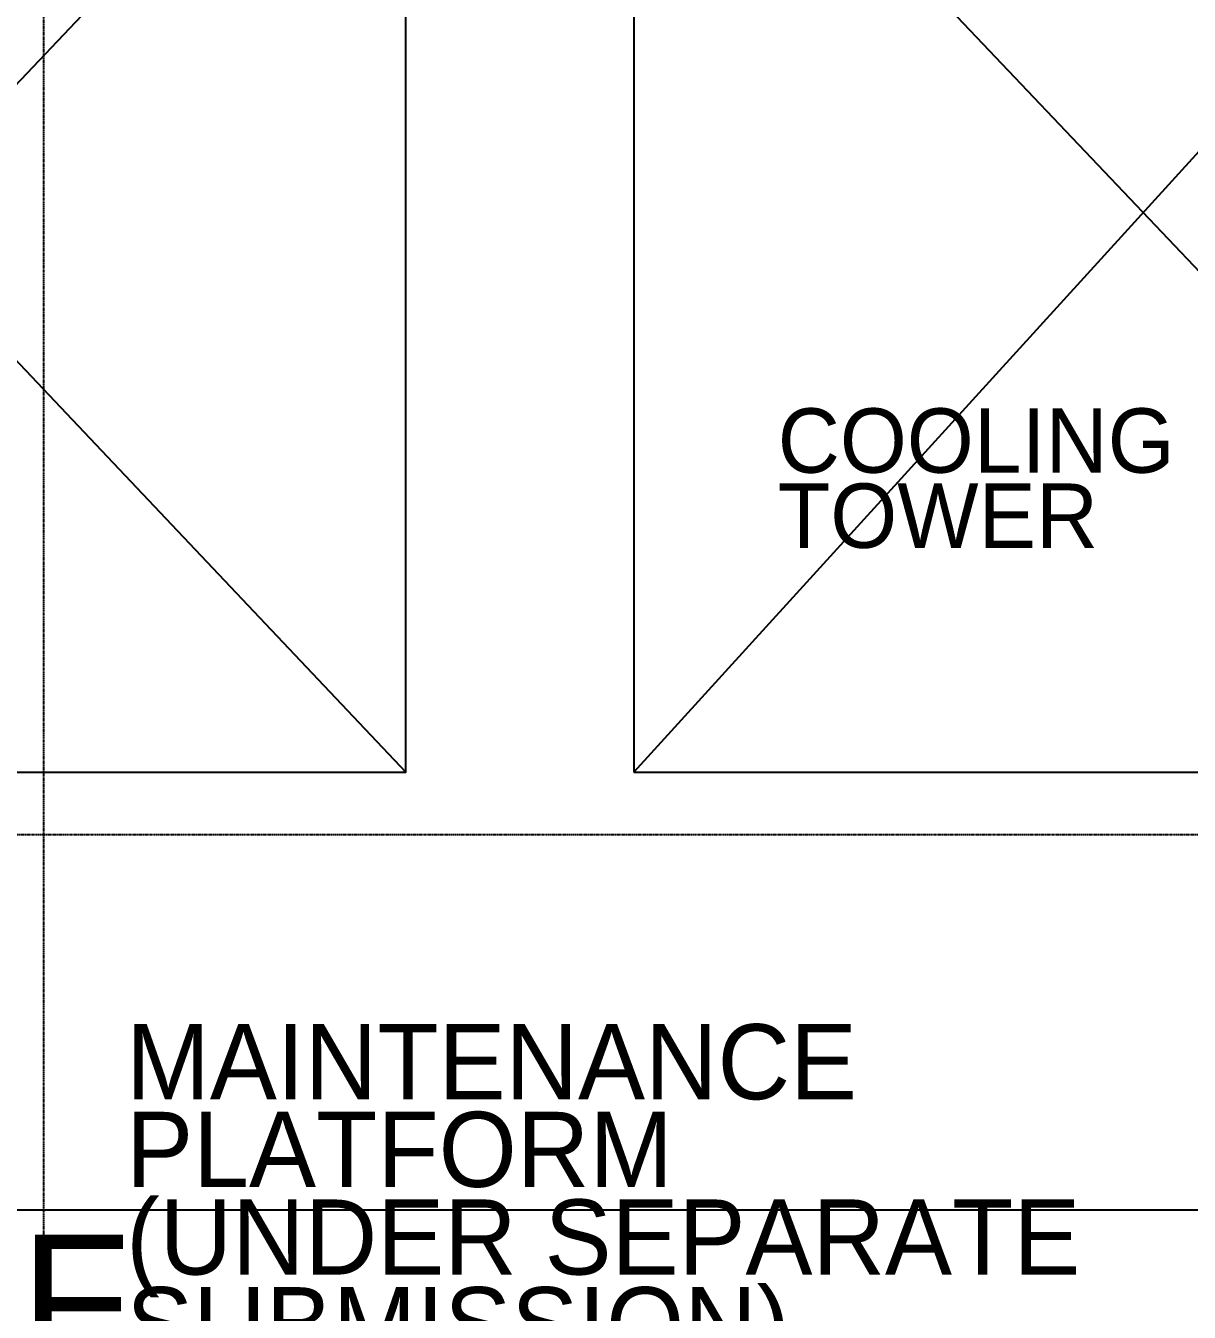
# Model space of a CAD drawing. Header units: millimetres. Extents: x 464 to 50148, y 310 to 56051.
# Drawn here: x 29175 to 34599, y 31193 to 37188 of the extents above; entities that cross this region are included whole.
import ezdxf

# ---------------------------------------------------------------- set-up
doc = ezdxf.new("R2010")
doc.units = ezdxf.units.MM
doc.linetypes.add('DASHDOT', pattern=[1, 0.5, -0.25, 0, -0.25])
for name, color, linetype in [('COL-10 Rev j', 8, 'Continuous'), ('DLN020__', 8, 'DASHDOT'), ('DLN040__', 8, 'Continuous'), ('DLN041__', 8, 'Continuous'), ('DLN280__', 8, 'Continuous')]:
    doc.layers.add(name, color=color, linetype=linetype)
doc.styles.add('SWIS721LT750', font='swissl.ttf')

msp = doc.modelspace()

# ---------------------------------------------------------------- linework, layer by layer
at = {"layer": 'COL-10 Rev j'}
msp.add_line((35484.5, 31669.5), (20434.5, 31669.5), dxfattribs=at)
at = {"layer": 'DLN020__'}
for p, q in [((29259.5, 6669.5), (29259.5, 51919.5)), ((1759.5, 33419.5), (45509.5, 33419.5))]:
    msp.add_line(p, q, dxfattribs=at)
at = {"layer": 'DLN280__'}
for p, q in [((26097.5, 38833.2), (30947.5, 33709.5)), ((30947.5, 38833.2), (26097.5, 33709.5)), ((32009.5, 38819.5), (36859.5, 33709.5)), ((36659.5, 38819.5), (32009.5, 33709.5))]:
    msp.add_line(p, q, dxfattribs=at)
for points in [[(26097.5, 33709.5), (30947.5, 33709.5), (30947.5, 38833.2), (26097.5, 38833.2)], [(32009.5, 33709.5), (36859.5, 33709.5), (36859.5, 38819.5), (32009.5, 38819.5)]]:
    msp.add_lwpolyline(points, close=True, dxfattribs=at)

# ---------------------------------------------------------------- texts
at = {"layer": 'DLN040__', "insert": (32680.3, 35405.2), "char_height": 300, "width": 2535.922, "attachment_point": 1, "line_spacing_factor": 0.7, "style": 'SWIS721LT750'}
msp.add_mtext('{\\fUnivers|b0|i0|c0|p34;COOLING TOWER}', dxfattribs=at)
at = {"layer": 'DLN041__', "insert": (29643.6, 30855.1), "char_height": 350, "width": 5880.884, "attachment_point": 7, "line_spacing_factor": 0.7, "style": 'SWIS721LT750'}
msp.add_mtext('{\\fUnivers|b0|i0|c0|p34;MAINTENANCE \\PPLATFORM \\P(UNDER SEPARATE\\PSUBMISSION)}', dxfattribs=at)
at = {"layer": 'DLN041__', "insert": (24959.1, 30945.9), "char_height": 600, "width": 9458.574, "attachment_point": 7, "style": 'SWIS721LT750'}
msp.add_mtext('FLAT ROOF', dxfattribs=at)

doc.saveas('drawing.dxf')
